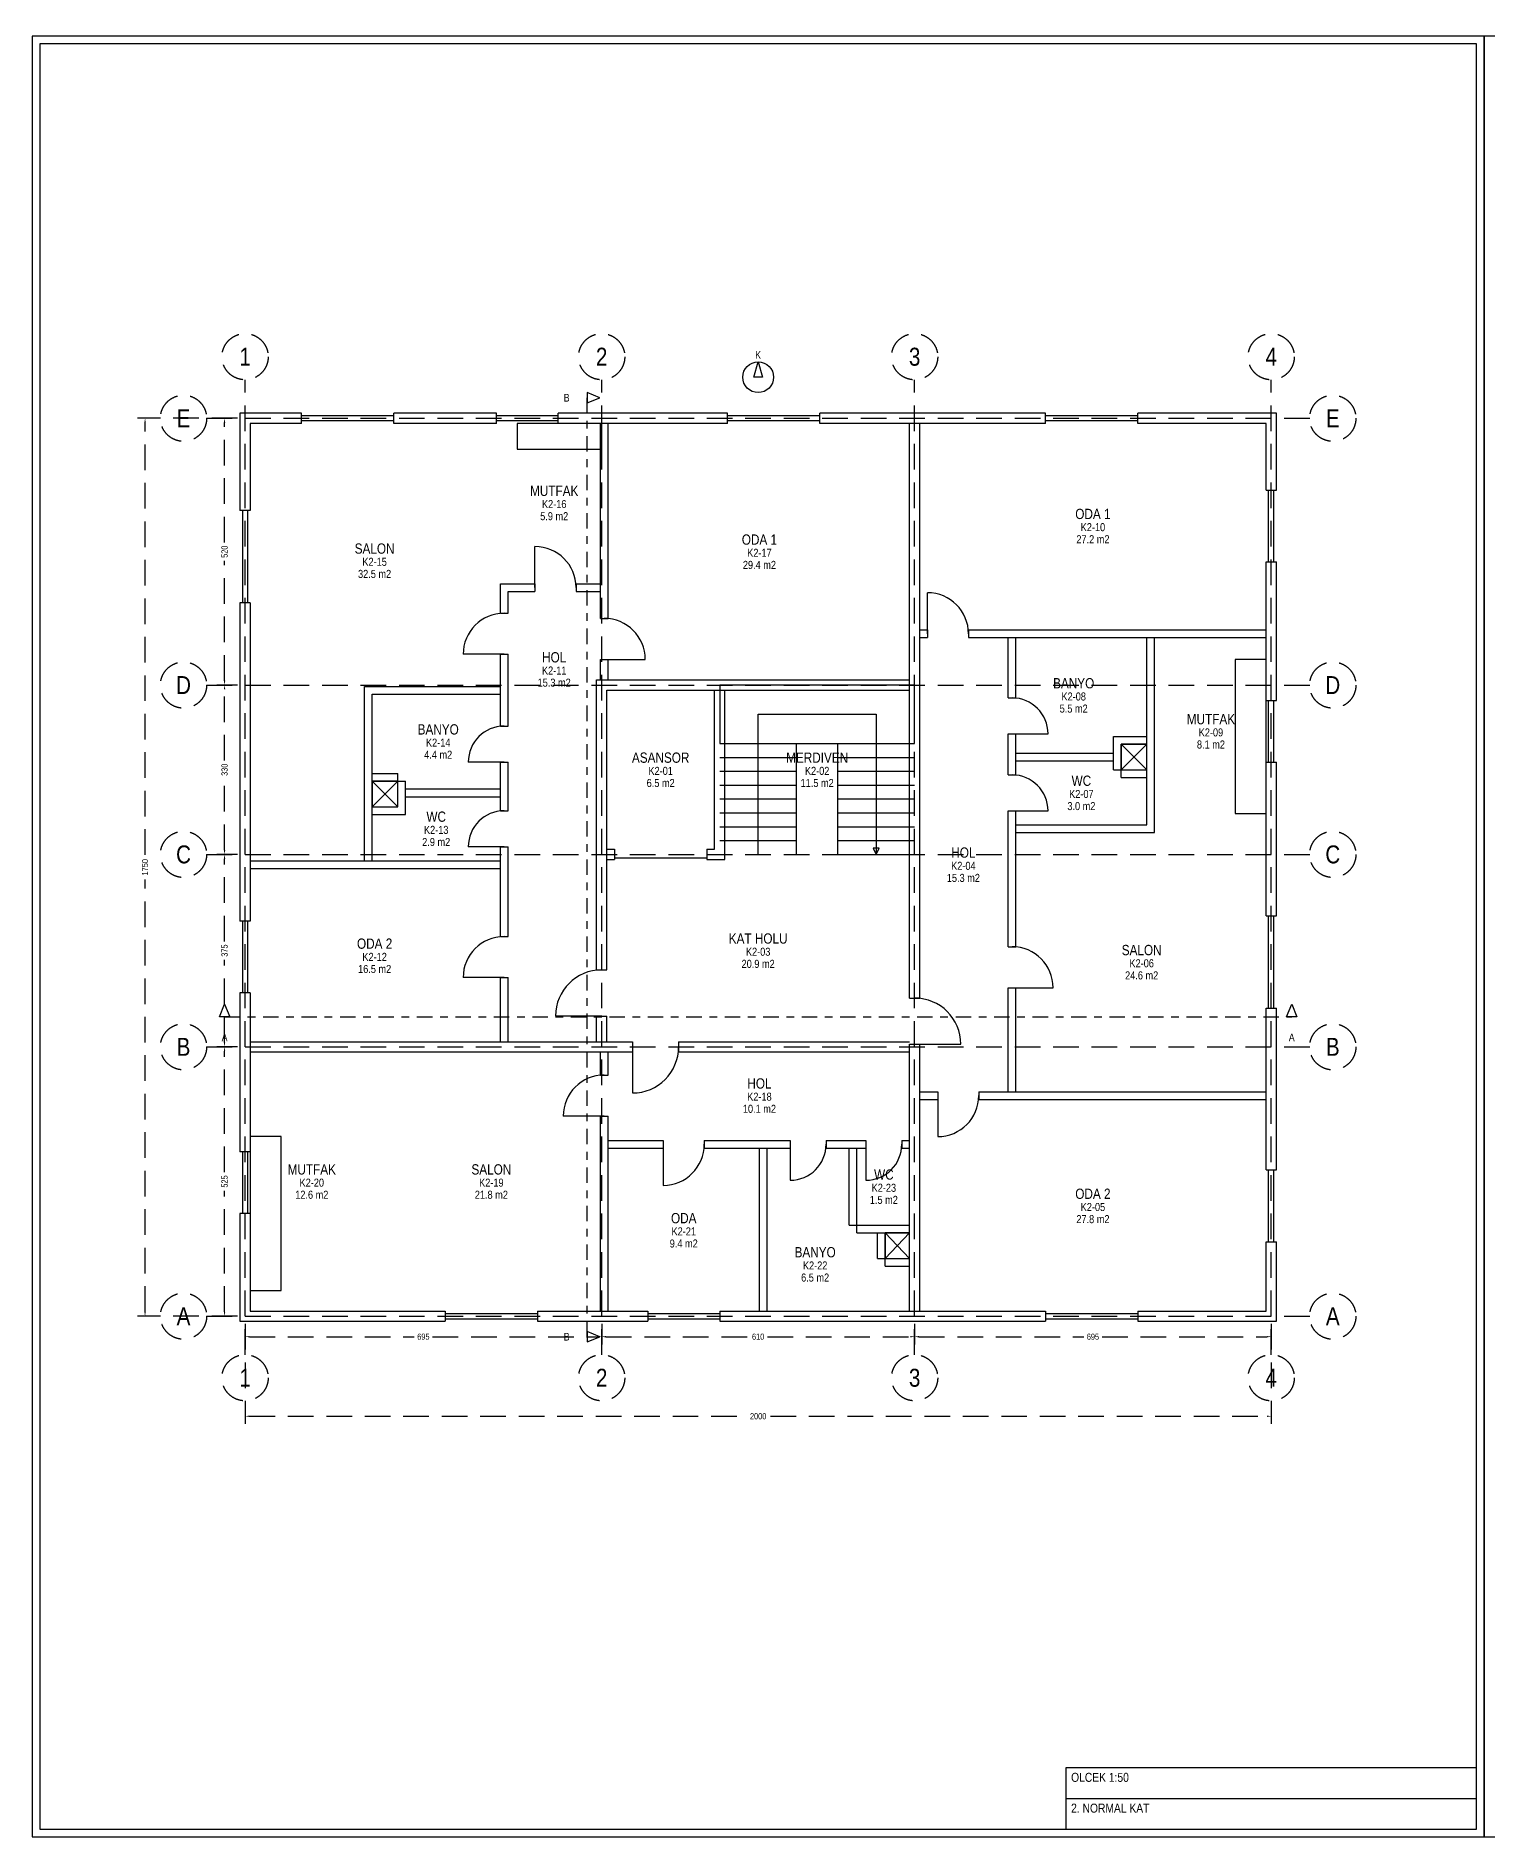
# Model space of a CAD drawing. Header units: millimetres. Extents: x -500 to 372900, y -10150 to 24950.
# Drawn here: x 123275 to 151575, y -10150 to 24950 of the extents above; entities that cross this region are included whole.
import ezdxf
from ezdxf.enums import TextEntityAlignment as Align

# ---------------------------------------------------------------- set-up
doc = ezdxf.new("R2010")
doc.units = ezdxf.units.MM
doc.linetypes.add('DASHED', pattern=[750, 500, -250])
doc.linetypes.add('KESIT_HATTI', pattern=[750, 300, -150, 150, -150])
for name, color, linetype, true_color in [('AKS', 8, 'DASHED', 0x434d58), ('KESIT', 1, 'KESIT_HATTI', 0xc81e1e), ('MERDIVEN', 7, 'Continuous', 0x3c7896), ('SAFT', 7, 'Continuous', 0xc8781e)]:
    doc.layers.add(name, color=color, linetype=linetype, true_color=true_color)
for name, color, linetype in [('CERCEVE', 7, 'Continuous'), ('DUVARLAR', 7, 'Continuous'), ('KAPI-PENCERE', 7, 'Continuous'), ('METIN', 7, 'Continuous'), ('MOBILYA', 7, 'Continuous')]:
    doc.layers.add(name, color=color, linetype=linetype)
doc.styles.get("Standard").update_dxf_attribs({"font": 'arialn.ttf'})
doc.dimstyles.get("Standard").update_dxf_attribs({"dimtxt": 2.5, "dimasz": 2.5, "dimexe": 1.25, "dimexo": 0.625, "dimtad": 1, "dimcen": 2.5, "dimazin": 3, "dimtfac": 1, "dimtmove": 0, "dimatfit": 3})

# ---------------------------------------------------------------- blocks, each defined once
blk = doc.blocks.new('_CLOSEDFILLED')
at = {"color": 0, "linetype": 'BYBLOCK'}
blk.add_solid([(-1, 0.16), (0, 0), (-1, -0.16)], dxfattribs=at)
blk = doc.blocks.new('*D37')
at = {"layer": 'AKS'}
for p, q in [((127350, -150), (127350, -550)), ((134300, -150), (134300, -550)), ((127434, -400), (130645, -400)), ((131005, -400), (134216, -400))]:
    blk.add_line(p, q, dxfattribs=at)
at = {"layer": 'Defpoints'}
for p in [(127350, 0), (134300, 0), (127350, -400)]:
    blk.add_point(p, dxfattribs=at)
at = {"layer": 'AKS', "xscale": 84, "yscale": 84, "rotation": 180}
blk.add_blockref('_CLOSEDFILLED', (127350, -400), dxfattribs=at)
at = {"layer": 'AKS', "xscale": 84, "yscale": 84}
blk.add_blockref('_CLOSEDFILLED', (134300, -400), dxfattribs=at)
at = {"layer": 'AKS', "insert": (130825, -400), "char_height": 120, "attachment_point": 5}
blk.add_mtext('695', dxfattribs=at)
blk = doc.blocks.new('*D38')
at = {"layer": 'AKS'}
for p, q in [((134300, -150), (134300, -550)), ((140400, -150), (140400, -550)), ((134384, -400), (137170, -400)), ((137530, -400), (140316, -400))]:
    blk.add_line(p, q, dxfattribs=at)
at = {"layer": 'Defpoints'}
for p in [(134300, 0), (140400, 0), (134300, -400)]:
    blk.add_point(p, dxfattribs=at)
at = {"layer": 'AKS', "xscale": 84, "yscale": 84, "rotation": 180}
blk.add_blockref('_CLOSEDFILLED', (134300, -400), dxfattribs=at)
at = {"layer": 'AKS', "xscale": 84, "yscale": 84}
blk.add_blockref('_CLOSEDFILLED', (140400, -400), dxfattribs=at)
at = {"layer": 'AKS', "insert": (137350, -400), "char_height": 120, "attachment_point": 5}
blk.add_mtext('610', dxfattribs=at)
blk = doc.blocks.new('*D39')
at = {"layer": 'AKS'}
for p, q in [((140400, -150), (140400, -550)), ((147350, -150), (147350, -550)), ((140484, -400), (143695, -400)), ((144055, -400), (147266, -400))]:
    blk.add_line(p, q, dxfattribs=at)
at = {"layer": 'Defpoints'}
for p in [(140400, 0), (147350, 0), (140400, -400)]:
    blk.add_point(p, dxfattribs=at)
at = {"layer": 'AKS', "xscale": 84, "yscale": 84, "rotation": 180}
blk.add_blockref('_CLOSEDFILLED', (140400, -400), dxfattribs=at)
at = {"layer": 'AKS', "xscale": 84, "yscale": 84}
blk.add_blockref('_CLOSEDFILLED', (147350, -400), dxfattribs=at)
at = {"layer": 'AKS', "insert": (143875, -400), "char_height": 120, "attachment_point": 5}
blk.add_mtext('695', dxfattribs=at)
blk = doc.blocks.new('*D40')
at = {"layer": 'AKS'}
for p, q in [((127350, -150), (127350, -2100)), ((147350, -150), (147350, -2100)), ((127434, -1950), (137110, -1950)), ((137590, -1950), (147266, -1950))]:
    blk.add_line(p, q, dxfattribs=at)
at = {"layer": 'Defpoints'}
for p in [(127350, 0), (147350, 0), (127350, -1950)]:
    blk.add_point(p, dxfattribs=at)
at = {"layer": 'AKS', "xscale": 84, "yscale": 84, "rotation": 180}
blk.add_blockref('_CLOSEDFILLED', (127350, -1950), dxfattribs=at)
at = {"layer": 'AKS', "xscale": 84, "yscale": 84}
blk.add_blockref('_CLOSEDFILLED', (147350, -1950), dxfattribs=at)
at = {"layer": 'AKS', "insert": (137350, -1950), "char_height": 120, "attachment_point": 5}
blk.add_mtext('2000', dxfattribs=at)
blk = doc.blocks.new('*D41')
at = {"layer": 'AKS'}
for p, q in [((127200, 5250), (126800, 5250)), ((126950, 2805), (126950, 5166)), ((126950, 84), (126950, 2445)), ((127200, 0), (126800, 0))]:
    blk.add_line(p, q, dxfattribs=at)
at = {"layer": 'Defpoints'}
for p in [(127350, 5250), (126950, 0), (127350, 0)]:
    blk.add_point(p, dxfattribs=at)
at = {"layer": 'AKS', "xscale": 84, "yscale": 84}
for p, rotation in [((126950, 5250), 90), ((126950, 0), 270)]:
    blk.add_blockref('_CLOSEDFILLED', p, dxfattribs=dict(at, rotation=rotation))
at = {"layer": 'AKS', "insert": (126950, 2625), "char_height": 120, "attachment_point": 5, "rotation": 90}
blk.add_mtext('525', dxfattribs=at)
blk = doc.blocks.new('*D42')
at = {"layer": 'AKS'}
for p, q in [((127200, 9000), (126800, 9000)), ((126950, 7305), (126950, 8916)), ((126950, 5334), (126950, 6945)), ((127200, 5250), (126800, 5250))]:
    blk.add_line(p, q, dxfattribs=at)
at = {"layer": 'Defpoints'}
for p in [(127350, 9000), (126950, 5250), (127350, 5250)]:
    blk.add_point(p, dxfattribs=at)
at = {"layer": 'AKS', "xscale": 84, "yscale": 84}
for p, rotation in [((126950, 9000), 90), ((126950, 5250), 270)]:
    blk.add_blockref('_CLOSEDFILLED', p, dxfattribs=dict(at, rotation=rotation))
at = {"layer": 'AKS', "insert": (126950, 7125), "char_height": 120, "attachment_point": 5, "rotation": 90}
blk.add_mtext('375', dxfattribs=at)
blk = doc.blocks.new('*D43')
at = {"layer": 'AKS'}
for p, q in [((127200, 12300), (126800, 12300)), ((126950, 10830), (126950, 12216)), ((126950, 9084), (126950, 10470)), ((127200, 9000), (126800, 9000))]:
    blk.add_line(p, q, dxfattribs=at)
at = {"layer": 'Defpoints'}
for p in [(127350, 12300), (126950, 9000), (127350, 9000)]:
    blk.add_point(p, dxfattribs=at)
at = {"layer": 'AKS', "xscale": 84, "yscale": 84}
for p, rotation in [((126950, 12300), 90), ((126950, 9000), 270)]:
    blk.add_blockref('_CLOSEDFILLED', p, dxfattribs=dict(at, rotation=rotation))
at = {"layer": 'AKS', "insert": (126950, 10650), "char_height": 120, "attachment_point": 5, "rotation": 90}
blk.add_mtext('330', dxfattribs=at)
blk = doc.blocks.new('*D44')
at = {"layer": 'AKS'}
for p, q in [((127200, 17500), (126800, 17500)), ((126950, 15080), (126950, 17416)), ((126950, 12384), (126950, 14720)), ((127200, 12300), (126800, 12300))]:
    blk.add_line(p, q, dxfattribs=at)
at = {"layer": 'Defpoints'}
for p in [(127350, 17500), (126950, 12300), (127350, 12300)]:
    blk.add_point(p, dxfattribs=at)
at = {"layer": 'AKS', "xscale": 84, "yscale": 84}
for p, rotation in [((126950, 17500), 90), ((126950, 12300), 270)]:
    blk.add_blockref('_CLOSEDFILLED', p, dxfattribs=dict(at, rotation=rotation))
at = {"layer": 'AKS', "insert": (126950, 14900), "char_height": 120, "attachment_point": 5, "rotation": 90}
blk.add_mtext('520', dxfattribs=at)
blk = doc.blocks.new('*D45')
at = {"layer": 'AKS'}
for p, q in [((127200, 17500), (125250, 17500)), ((125400, 8990), (125400, 17416)), ((125400, 84), (125400, 8510)), ((127200, 0), (125250, 0))]:
    blk.add_line(p, q, dxfattribs=at)
at = {"layer": 'Defpoints'}
for p in [(127350, 17500), (125400, 0), (127350, 0)]:
    blk.add_point(p, dxfattribs=at)
at = {"layer": 'AKS', "xscale": 84, "yscale": 84}
for p, rotation in [((125400, 17500), 90), ((125400, 0), 270)]:
    blk.add_blockref('_CLOSEDFILLED', p, dxfattribs=dict(at, rotation=rotation))
at = {"layer": 'AKS', "insert": (125400, 8750), "char_height": 120, "attachment_point": 5, "rotation": 90}
blk.add_mtext('1750', dxfattribs=at)
blk = doc.blocks.new('MAHAL_ETIKET')
at = {"layer": 'METIN'}
for tag, height, p in [('MAHAL_ADI', 100, (0, 118)), ('MAHAL_KOD', 78, (0, -11)), ('ALAN', 78, (0, -129))]:
    blk.add_attdef(tag, text='', height=height, dxfattribs=at).set_placement(p, align=Align.MIDDLE_CENTER)

msp = doc.modelspace()

# ---------------------------------------------------------------- linework, layer by layer
at = {"layer": 'AKS', "linetype": 'DASHED'}
for p, q in [((127350, -750), (127350, 18250)), ((134300, -750), (134300, 18250)), ((140400, -750), (140400, 18250)), ((147350, -750), (147350, 18250)), ((126600, 17500), (148100, 17500)), ((126600, 12300), (148100, 12300)), ((126600, 9000), (148100, 9000)), ((126600, 5250), (148100, 5250)), ((126600, 0), (148100, 0))]:
    msp.add_line(p, q, dxfattribs=at)
at = {"layer": 'AKS'}
for centre in [(127350, 18700), (134300, 18700), (140400, 18700), (147350, 18700), (126150, 17500), (148550, 17500), (126150, 12300), (148550, 12300), (126150, 9000), (148550, 9000), (126150, 5250), (148550, 5250), (126150, 0), (148550, 0), (127350, -1200), (134300, -1200), (140400, -1200), (147350, -1200)]:
    msp.add_circle(centre, 450, dxfattribs=at)
at = {"layer": 'CERCEVE'}
msp.add_line((143350, -9400), (151350, -9400), dxfattribs=at)
for points in [[(123200, -10150), (151500, -10150), (151500, 24950), (123200, 24950)], [(151500, -10150), (179800, -10150), (179800, 24950), (151500, 24950)], [(123350, -10000), (151350, -10000), (151350, 24800), (123350, 24800)], [(137350, 18600), (137434, 18300), (137266, 18300)], [(143350, -10000), (151350, -10000), (151350, -8800), (143350, -8800)]]:
    msp.add_lwpolyline(points, close=True, dxfattribs=at)
msp.add_circle((137350, 18300), 300, dxfattribs=at)
at = {"layer": 'DUVARLAR'}
for p, q in [((128450, 17600), (127250, 17600)), ((127250, 17600), (127250, 15700)), ((128450, 17400), (128450, 17600)), ((132250, 17600), (130250, 17600)), ((130250, 17400), (130250, 17600)), ((132250, 17400), (132250, 17600)), ((136750, 17600), (133450, 17600)), ((133450, 17400), (133450, 17600)), ((136750, 17400), (136750, 17600)), ((142950, 17600), (138550, 17600)), ((138550, 17400), (138550, 17600)), ((142950, 17400), (142950, 17600)), ((147450, 17600), (144750, 17600)), ((144750, 17400), (144750, 17600)), ((147450, 16100), (147450, 17600)), ((128450, 17400), (127450, 17400)), ((127450, 17400), (127450, 15700)), ((132250, 17400), (130250, 17400)), ((136750, 17400), (133450, 17400)), ((134275, 13600), (134275, 17400)), ((134425, 13600), (134425, 17400)), ((142950, 17400), (138550, 17400)), ((140300, 6200), (140300, 17400)), ((140500, 6200), (140500, 17400)), ((147250, 17400), (144750, 17400)), ((147250, 16100), (147250, 17400)), ((147250, 16100), (147450, 16100)), ((127450, 15700), (127250, 15700)), ((147250, 12000), (147250, 14700)), ((147250, 14700), (147450, 14700)), ((147450, 12000), (147450, 14700)), ((132325, 14275), (133000, 14275)), ((132325, 13700), (132325, 14275)), ((132475, 14125), (133000, 14125)), ((132475, 13700), (132475, 14125)), ((133000, 14275), (133000, 14125)), ((133800, 14275), (134275, 14275)), ((133800, 14275), (133800, 14125)), ((133800, 14125), (134275, 14125)), ((127250, 13900), (127250, 7700)), ((127450, 13900), (127250, 13900)), ((127450, 13900), (127450, 7700)), ((132325, 13700), (132475, 13700)), ((134275, 13600), (134425, 13600)), ((140500, 13375), (140650, 13375)), ((140650, 13375), (140650, 13225)), ((141450, 13375), (147250, 13375)), ((141450, 13375), (141450, 13225)), ((140500, 13225), (140650, 13225)), ((141450, 13225), (147250, 13225)), ((142225, 12050), (142225, 13225)), ((142375, 12050), (142375, 13225)), ((144925, 9575), (144925, 13225)), ((145075, 9425), (145075, 13225)), ((132325, 11500), (132325, 12900)), ((132325, 12900), (132475, 12900)), ((132475, 11500), (132475, 12900)), ((134275, 12400), (134275, 12800)), ((134275, 12800), (134425, 12800)), ((134425, 12400), (134425, 12800)), ((134200, 12400), (140300, 12400)), ((134200, 6750), (134200, 12400)), ((129675, 12275), (132325, 12275)), ((129675, 8875), (129675, 12275)), ((129825, 12125), (132325, 12125)), ((129825, 8875), (129825, 12125)), ((134400, 12200), (140300, 12200)), ((134400, 6750), (134400, 12200)), ((136500, 9100), (136500, 12200)), ((136700, 8900), (136700, 12200)), ((142225, 12050), (142375, 12050)), ((147250, 12000), (147450, 12000)), ((132325, 11500), (132475, 11500)), ((142225, 10550), (142225, 11350)), ((142225, 11350), (142375, 11350)), ((142375, 10550), (142375, 11350)), ((144275, 11300), (144925, 11300)), ((144275, 10650), (144275, 11300)), ((142375, 10975), (144275, 10975)), ((144425, 11150), (144925, 11150)), ((144425, 10500), (144425, 11150)), ((129825, 10575), (130325, 10575)), ((130325, 9925), (130325, 10575)), ((132325, 9850), (132325, 10800)), ((132325, 10800), (132475, 10800)), ((132475, 9850), (132475, 10800)), ((142225, 10550), (142375, 10550)), ((142375, 10825), (144275, 10825)), ((144275, 10650), (144925, 10650)), ((147250, 7800), (147250, 10800)), ((147250, 10800), (147450, 10800)), ((147450, 7800), (147450, 10800)), ((129825, 10425), (130475, 10425)), ((130475, 9775), (130475, 10425)), ((130475, 10275), (132325, 10275)), ((144425, 10500), (144925, 10500)), ((129825, 9925), (130325, 9925)), ((130475, 10125), (132325, 10125)), ((132325, 9850), (132475, 9850)), ((142225, 7200), (142225, 9850)), ((142225, 9850), (142375, 9850)), ((142375, 7200), (142375, 9850)), ((129825, 9775), (130475, 9775)), ((142375, 9575), (144925, 9575)), ((132325, 7400), (132325, 9150)), ((132325, 9150), (132475, 9150)), ((132475, 7400), (132475, 9150)), ((142375, 9425), (145075, 9425)), ((127450, 8875), (132325, 8875)), ((134400, 9100), (134550, 9100)), ((134400, 8900), (134550, 8900)), ((134550, 9100), (134550, 8900)), ((136350, 9100), (136500, 9100)), ((136350, 9100), (136350, 8900)), ((136350, 8900), (136700, 8900)), ((127450, 8725), (132325, 8725)), ((147250, 7800), (147450, 7800)), ((127450, 7700), (127250, 7700)), ((132325, 7400), (132475, 7400)), ((142225, 7200), (142375, 7200)), ((134200, 6750), (134400, 6750)), ((132325, 5350), (132325, 6600)), ((132325, 6600), (132475, 6600)), ((132475, 5350), (132475, 6600)), ((142225, 4375), (142225, 6400)), ((142225, 6400), (142375, 6400)), ((142375, 4375), (142375, 6400)), ((127250, 6300), (127250, 3200)), ((127450, 6300), (127250, 6300)), ((127450, 6300), (127450, 3200)), ((140300, 6200), (140500, 6200)), ((147250, 2850), (147250, 6000)), ((147250, 6000), (147450, 6000)), ((147450, 2850), (147450, 6000)), ((134200, 5350), (134200, 5850)), ((134200, 5850), (134400, 5850)), ((134400, 5350), (134400, 5850)), ((127450, 5350), (134900, 5350)), ((134900, 5350), (134900, 5150)), ((135800, 5350), (140300, 5350)), ((135800, 5350), (135800, 5150)), ((140300, 100), (140300, 5300)), ((140300, 5300), (140500, 5300)), ((140500, 100), (140500, 5300)), ((127450, 5150), (134900, 5150)), ((134275, 4700), (134275, 5150)), ((134425, 4700), (134425, 5150)), ((135800, 5150), (140300, 5150)), ((134275, 4700), (134425, 4700)), ((140500, 4375), (140850, 4375)), ((140500, 4225), (140850, 4225)), ((140850, 4375), (140850, 4225)), ((141650, 4375), (147250, 4375)), ((141650, 4375), (141650, 4225)), ((141650, 4225), (147250, 4225)), ((134275, 100), (134275, 3900)), ((134275, 3900), (134425, 3900)), ((134425, 100), (134425, 3900)), ((127450, 3200), (127250, 3200)), ((134425, 3425), (135500, 3425)), ((134425, 3275), (135500, 3275)), ((135500, 3425), (135500, 3275)), ((136300, 3425), (137975, 3425)), ((136300, 3425), (136300, 3275)), ((136300, 3275), (137975, 3275)), ((137375, 100), (137375, 3275)), ((137525, 100), (137525, 3275)), ((137975, 3425), (137975, 3275)), ((138675, 3425), (139450, 3425)), ((138675, 3425), (138675, 3275)), ((138675, 3275), (139450, 3275)), ((139125, 1775), (139125, 3275)), ((139275, 1625), (139275, 3275)), ((139450, 3425), (139450, 3275)), ((140150, 3425), (140300, 3425)), ((140150, 3425), (140150, 3275)), ((140150, 3275), (140300, 3275)), ((147250, 2850), (147450, 2850)), ((127250, 2000), (127250, -100)), ((127450, 2000), (127250, 2000)), ((127450, 2000), (127450, 100)), ((139125, 1775), (140300, 1775)), ((139275, 1625), (140300, 1625)), ((139675, 1125), (139675, 1625)), ((139825, 975), (139825, 1625)), ((147250, 100), (147250, 1450)), ((147250, 1450), (147450, 1450)), ((147450, -100), (147450, 1450)), ((139675, 1125), (140300, 1125)), ((139825, 975), (140300, 975)), ((127450, 100), (131250, 100)), ((131250, 100), (131250, -100)), ((133050, 100), (135200, 100)), ((133050, 100), (133050, -100)), ((135200, 100), (135200, -100)), ((136600, 100), (142950, 100)), ((136600, 100), (136600, -100)), ((142950, 100), (142950, -100)), ((144750, 100), (147250, 100)), ((144750, 100), (144750, -100)), ((127250, -100), (131250, -100)), ((133050, -100), (135200, -100)), ((136600, -100), (142950, -100)), ((144750, -100), (147450, -100))]:
    msp.add_line(p, q, dxfattribs=at)
at = {"layer": 'KAPI-PENCERE'}
for p, q in [((130250, 17550), (128450, 17550)), ((133450, 17550), (132250, 17550)), ((138550, 17550), (136750, 17550)), ((144750, 17550), (142950, 17550)), ((130250, 17450), (128450, 17450)), ((133450, 17450), (132250, 17450)), ((138550, 17450), (136750, 17450)), ((144750, 17450), (142950, 17450)), ((147300, 14700), (147300, 16100)), ((147400, 14700), (147400, 16100)), ((127300, 15700), (127300, 13900)), ((127400, 15700), (127400, 13900)), ((133000, 14200), (133000, 15000)), ((140650, 13300), (140650, 14100)), ((132400, 12900), (131600, 12900)), ((134350, 12800), (135150, 12800)), ((147300, 10800), (147300, 12000)), ((147400, 10800), (147400, 12000)), ((142300, 11350), (143000, 11350)), ((132400, 10800), (131700, 10800)), ((142300, 9850), (143000, 9850)), ((132400, 9150), (131700, 9150)), ((134550, 8933.333), (136350, 8933.333)), ((136350, 8933.333), (136350, 8900)), ((147300, 6000), (147300, 7800)), ((147400, 6000), (147400, 7800)), ((127300, 7700), (127300, 6300)), ((127400, 7700), (127400, 6300)), ((132400, 6600), (131600, 6600)), ((142300, 6400), (143100, 6400)), ((134300, 5850), (133400, 5850)), ((140400, 5300), (141300, 5300)), ((134900, 5250), (134900, 4350)), ((140850, 4300), (140850, 3500)), ((134350, 3900), (133550, 3900)), ((127300, 3200), (127300, 2000)), ((127400, 3200), (127400, 2000)), ((135500, 3350), (135500, 2550)), ((137975, 3350), (137975, 2650)), ((139450, 3350), (139450, 2650)), ((147300, 1450), (147300, 2850)), ((147400, 1450), (147400, 2850)), ((131250, 50), (133050, 50)), ((135200, 50), (136600, 50)), ((142950, 50), (144750, 50)), ((131250, -50), (133050, -50)), ((135200, -50), (136600, -50)), ((142950, -50), (144750, -50))]:
    msp.add_line(p, q, dxfattribs=at)
for centre, radius, start, end in [((133000, 14200), 800, 0, 90), ((140650, 13300), 800, 0, 90), ((132400, 12900), 800, 90, 180), ((134350, 12800), 800, 0, 90), ((142300, 11350), 700, 0, 90), ((132400, 10800), 700, 90, 180), ((142300, 9850), 700, 0, 90), ((132400, 9150), 700, 90, 180), ((132400, 6600), 800, 90, 180), ((142300, 6400), 800, 0, 90), ((134300, 5850), 900, 90, 180), ((140400, 5300), 900, 0, 90), ((134900, 5250), 900, -90, 0), ((134350, 3900), 800, 90, 180), ((140850, 4300), 800, -90, 0), ((135500, 3350), 800, -90, 0), ((137975, 3350), 700, -90, 0), ((139450, 3350), 700, -90, 0)]:
    msp.add_arc(centre, radius, start, end, dxfattribs=at)
at = {"layer": 'KESIT', "linetype": 'KESIT_HATTI'}
for p, q in [((134016.667, -400), (134016.667, 17900)), ((126950, 5833.333), (147750, 5833.333))]:
    msp.add_line(p, q, dxfattribs=at)
at = {"layer": 'KESIT'}
for points in [[(134266.667, 17900), (134016.667, 18000), (134016.667, 17800)], [(126950, 6083.333), (127050, 5833.333), (126850, 5833.333)], [(147750, 6083.333), (147850, 5833.333), (147650, 5833.333)], [(134266.667, -400), (134016.667, -300), (134016.667, -500)]]:
    msp.add_lwpolyline(points, close=True, dxfattribs=at)
at = {"layer": 'MERDIVEN'}
for p, q in [((137350, 9000), (137350, 11730)), ((137350, 11730), (139650, 11730)), ((139650, 11730), (139650, 9000)), ((136600, 11160), (138100, 11160)), ((136600, 10890), (138100, 10890)), ((138100, 9000), (138100, 11160)), ((138900, 9000), (138900, 11160)), ((138900, 10890), (140400, 10890)), ((136600, 10620), (138100, 10620)), ((138900, 10620), (140400, 10620)), ((136600, 10350), (138100, 10350)), ((138900, 10350), (140400, 10350)), ((136600, 10080), (138100, 10080)), ((138900, 10080), (140400, 10080)), ((136600, 9810), (138100, 9810)), ((136600, 9540), (138100, 9540)), ((138900, 9810), (140400, 9810)), ((138900, 9540), (140400, 9540)), ((136600, 9270), (138100, 9270)), ((138900, 9270), (140400, 9270)), ((138900, 9000), (140400, 9000))]:
    msp.add_line(p, q, dxfattribs=at)
for points in [[(136600, 11160), (140400, 11160), (140400, 12300), (136600, 12300)], [(139650, 9000), (139710, 9120), (139590, 9120)]]:
    msp.add_lwpolyline(points, close=True, dxfattribs=at)
at = {"layer": 'MOBILYA'}
for points in [[(132650, 16900), (134300, 16900), (134300, 17400), (132650, 17400)], [(146650, 9800), (147250, 9800), (147250, 12800), (146650, 12800)], [(127450, 500), (128050, 500), (128050, 3500), (127450, 3500)]]:
    msp.add_lwpolyline(points, close=True, dxfattribs=at)
at = {"layer": 'SAFT'}
for p, q in [((144425, 10650), (144925, 11150)), ((144925, 10650), (144425, 11150)), ((129825, 9925), (130325, 10425)), ((130325, 9925), (129825, 10425)), ((139825, 1125), (140300, 1625)), ((140300, 1125), (139825, 1625))]:
    msp.add_line(p, q, dxfattribs=at)
for points in [[(144425, 10650), (144925, 10650), (144925, 11150), (144425, 11150)], [(129825, 9925), (130325, 9925), (130325, 10425), (129825, 10425)], [(139825, 1125), (140300, 1125), (140300, 1625), (139825, 1625)]]:
    msp.add_lwpolyline(points, close=True, dxfattribs=at)

# ---------------------------------------------------------------- block references
at = {"layer": 'METIN', "xscale": 2, "yscale": 2}
for p, values in [((133375, 15850), {'MAHAL_ADI': 'MUTFAK', 'MAHAL_KOD': 'K2-16', 'ALAN': '5.9 m2'}), ((143875, 15400), {'MAHAL_ADI': 'ODA 1', 'MAHAL_KOD': 'K2-10', 'ALAN': '27.2 m2'}), ((137375, 14900), {'MAHAL_ADI': 'ODA 1', 'MAHAL_KOD': 'K2-17', 'ALAN': '29.4 m2'}), ((129874.384, 14724.75), {'MAHAL_ADI': 'SALON', 'MAHAL_KOD': 'K2-15', 'ALAN': '32.5 m2'}), ((133374.524, 12605.823), {'MAHAL_ADI': 'HOL', 'MAHAL_KOD': 'K2-11', 'ALAN': '15.3 m2'}), ((143500, 12100), {'MAHAL_ADI': 'BANYO', 'MAHAL_KOD': 'K2-08', 'ALAN': '5.5 m2'}), ((146175, 11400), {'MAHAL_ADI': 'MUTFAK', 'MAHAL_KOD': 'K2-09', 'ALAN': '8.1 m2'}), ((131113.77, 11200.488), {'MAHAL_ADI': 'BANYO', 'MAHAL_KOD': 'K2-14', 'ALAN': '4.4 m2'}), ((135450, 10650), {'MAHAL_ADI': 'ASANSOR', 'MAHAL_KOD': 'K2-01', 'ALAN': '6.5 m2'}), ((138500, 10650), {'MAHAL_ADI': 'MERDIVEN', 'MAHAL_KOD': 'K2-02', 'ALAN': '11.5 m2'}), ((143650, 10200), {'MAHAL_ADI': 'WC', 'MAHAL_KOD': 'K2-07', 'ALAN': '3.0 m2'}), ((131075, 9500), {'MAHAL_ADI': 'WC', 'MAHAL_KOD': 'K2-13', 'ALAN': '2.9 m2'}), ((141350, 8800), {'MAHAL_ADI': 'HOL', 'MAHAL_KOD': 'K2-04', 'ALAN': '15.3 m2'}), ((137350, 7125), {'MAHAL_ADI': 'KAT HOLU', 'MAHAL_KOD': 'K2-03', 'ALAN': '20.9 m2'}), ((129875, 7025), {'MAHAL_ADI': 'ODA 2', 'MAHAL_KOD': 'K2-12', 'ALAN': '16.5 m2'}), ((144825, 6900), {'MAHAL_ADI': 'SALON', 'MAHAL_KOD': 'K2-06', 'ALAN': '24.6 m2'}), ((137375, 4300), {'MAHAL_ADI': 'HOL', 'MAHAL_KOD': 'K2-18', 'ALAN': '10.1 m2'}), ((128650, 2625), {'MAHAL_ADI': 'MUTFAK', 'MAHAL_KOD': 'K2-20', 'ALAN': '12.6 m2'}), ((132150, 2625), {'MAHAL_ADI': 'SALON', 'MAHAL_KOD': 'K2-19', 'ALAN': '21.8 m2'}), ((139800, 2525), {'MAHAL_ADI': 'WC', 'MAHAL_KOD': 'K2-23', 'ALAN': '1.5 m2'}), ((143875, 2150), {'MAHAL_ADI': 'ODA 2', 'MAHAL_KOD': 'K2-05', 'ALAN': '27.8 m2'}), ((135900, 1675), {'MAHAL_ADI': 'ODA', 'MAHAL_KOD': 'K2-21', 'ALAN': '9.4 m2'}), ((138460.822, 1010.822), {'MAHAL_ADI': 'BANYO', 'MAHAL_KOD': 'K2-22', 'ALAN': '6.5 m2'})]:
    msp.add_blockref('MAHAL_ETIKET', p, dxfattribs=at).add_auto_attribs(values)

# ---------------------------------------------------------------- texts
at = {"layer": 'AKS'}
for s, p in [('1', (127350, 18700)), ('2', (134300, 18700)), ('3', (140400, 18700)), ('4', (147350, 18700)), ('E', (126150, 17500)), ('E', (148550, 17500)), ('D', (126150, 12300)), ('D', (148550, 12300)), ('C', (126150, 9000)), ('C', (148550, 9000)), ('B', (126150, 5250)), ('B', (148550, 5250)), ('A', (126150, 0)), ('A', (148550, 0)), ('1', (127350, -1200)), ('2', (134300, -1200)), ('3', (140400, -1200)), ('4', (147350, -1200))]:
    msp.add_text(s, height=350, dxfattribs=at).set_placement(p, align=Align.MIDDLE_CENTER)
at = {"layer": 'KESIT'}
for s, p in [('B', (133616.667, 17900)), ('A', (126950, 5433.333)), ('A', (147750, 5433.333)), ('B', (133616.667, -400))]:
    msp.add_text(s, height=150, dxfattribs=at).set_placement(p, align=Align.MIDDLE_CENTER)
at = {"layer": 'METIN'}
msp.add_text('K', height=150, dxfattribs=at).set_placement((137350, 18735), align=Align.MIDDLE_CENTER)
for s, p in [('OLCEK 1:50', (143450, -8900)), ('2. NORMAL KAT', (143450, -9500))]:
    msp.add_text(s, height=175, dxfattribs=at).set_placement(p, align=Align.TOP_LEFT)

# ---------------------------------------------------------------- dimensions: what is measured, and where the dimension line sits
at = {"layer": 'AKS'}
for base, p1, p2, text, picture, middle in [((125400, 0), (127350, 0), (127350, 17500), '1750', '*D45', (125400, 8750)), ((126950, 12300), (127350, 12300), (127350, 17500), '520', '*D44', (126950, 14900)), ((126950, 9000), (127350, 9000), (127350, 12300), '330', '*D43', (126950, 10650)), ((126950, 5250), (127350, 5250), (127350, 9000), '375', '*D42', (126950, 7125)), ((126950, 0), (127350, 0), (127350, 5250), '525', '*D41', (126950, 2625))]:
    dim = msp.add_linear_dim(base=base, p1=p1, p2=p2, angle=90, text=text, dimstyle='Standard', override={"dimtxt": 120, "dimasz": 84, "dimexe": 150, "dimexo": 150, "dimgap": 80}, dxfattribs=at)
    dim.commit()
    dim.dimension.update_dxf_attribs({"geometry": picture, "text_midpoint": middle})
for base, p1, p2, text, picture, middle in [((127350, -400), (127350, 0), (134300, 0), '695', '*D37', (130825, -400)), ((127350, -1950), (127350, 0), (147350, 0), '2000', '*D40', (137350, -1950)), ((134300, -400), (134300, 0), (140400, 0), '610', '*D38', (137350, -400)), ((140400, -400), (140400, 0), (147350, 0), '695', '*D39', (143875, -400))]:
    dim = msp.add_linear_dim(base=base, p1=p1, p2=p2, text=text, dimstyle='Standard', override={"dimtxt": 120, "dimasz": 84, "dimexe": 150, "dimexo": 150, "dimgap": 80}, dxfattribs=at)
    dim.commit()
    dim.dimension.update_dxf_attribs({"geometry": picture, "text_midpoint": middle})

doc.saveas('drawing.dxf')
